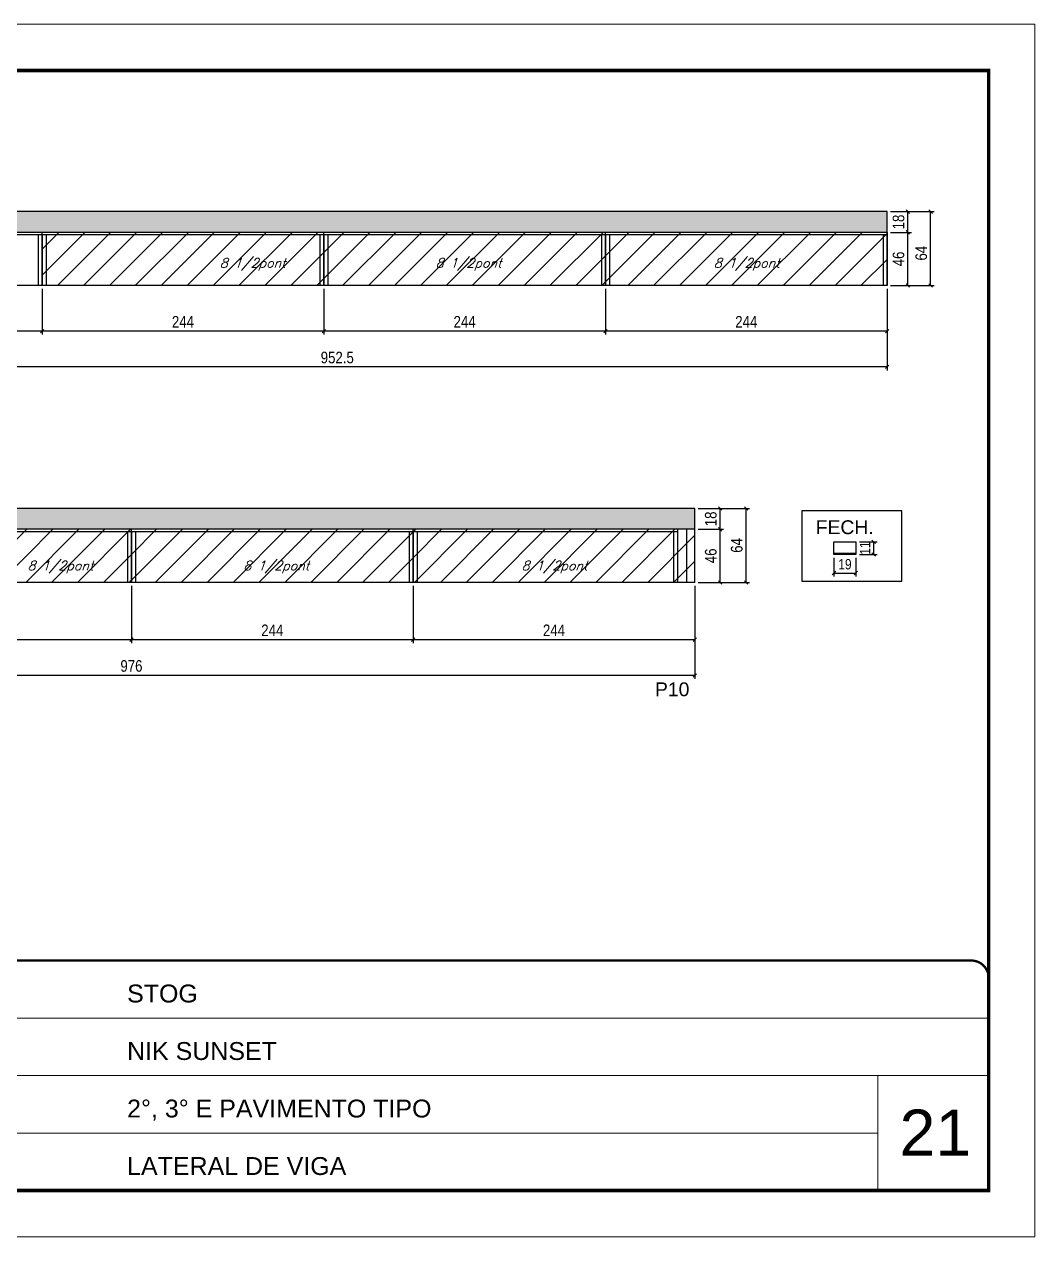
# Model space of a CAD drawing. Extents: x -10448 to -1189, y -11772 to 17235.
# Drawn here: x -9839 to -8963, y 10051 to 11101 of the extents above; entities that cross this region are included whole.
import ezdxf

# ---------------------------------------------------------------- set-up
doc = ezdxf.new("R2010")
doc.units = 0
doc.linetypes.add('CONTINUO', pattern=[0])
doc.linetypes.add('DASHED', pattern=[0.75, 0.5, -0.25])
for name, color, linetype in [('5', 5, 'Continuous'), ('COTA', 241, 'Continuous'), ('Painéis', 200, 'Continuous'), ('Reaproveitamento', 251, 'Continuous'), ('SARR_2.2x7', 40, 'Continuous'), ('SARR_3.5x7', 81, 'Continuous'), ('texto', 7, 'Continuous')]:
    doc.layers.add(name, color=color, linetype=linetype)
for name, color, linetype, lineweight in [('CARIMBO', 255, 'Continuous', 9), ('Folhas', 255, 'Continuous', 9), ('SARRAFO DE PRESSAO', 251, 'DASHED', 9)]:
    doc.layers.add(name, color=color, linetype=linetype, lineweight=lineweight)
doc.styles.add('ARIAL', font='arial.ttf')
doc.styles.add('COTA TECNICA', font='techl___.ttf', dxfattribs={"height": 10})
doc.styles.add('COTA TECNICA-50', font='techl___.ttf', dxfattribs={"height": 9})
doc.styles.add('Romans', font='romans.shx')
doc.styles.get("Standard").update_dxf_attribs({"font": 'arial.ttf'})
doc.dimstyles.new('COTA PAINEL-50', dxfattribs={"dimtxt": 9, "dimasz": 3, "dimexe": 3, "dimexo": 3, "dimgap": 3, "dimtad": 1, "dimdec": 1, "dimzin": 12, "dimdsep": 46, "dimtxsty": 'COTA TECNICA-50', "dimblk1": 'OBLIQUE', "dimblk2": 'OBLIQUE', "dimsah": 1, "dimcen": 0.9, "dimclrd": 4, "dimclre": 4, "dimclrt": 240, "dimadec": 1, "dimazin": 3, "dimtfac": 1, "dimtdec": 1, "dimtmove": 0, "dimatfit": 3, "dimfxl": 1, "dimtolj": 1, "dimtzin": 12, "dimarcsym": 0})
doc.dimstyles.new('PAINEL', dxfattribs={"dimtxt": 10, "dimasz": 3, "dimexe": 3, "dimexo": 3, "dimgap": 3, "dimtad": 1, "dimdec": 1, "dimzin": 12, "dimdsep": 46, "dimtxsty": 'COTA TECNICA', "dimblk1": 'OBLIQUE', "dimblk2": 'OBLIQUE', "dimsah": 1, "dimcen": 0.9, "dimclrd": 4, "dimclre": 4, "dimclrt": 240, "dimadec": 1, "dimazin": 3, "dimtfac": 1, "dimtdec": 1, "dimtmove": 0, "dimatfit": 3, "dimfxl": 1, "dimtolj": 1, "dimtzin": 12, "dimarcsym": 0})
pattern_1 = [(45, (-146003.818, -21893.775), (-11.2253202, 11.2253202), [])]
pattern_2 = [(45, (-145837.283, -21385.478), (-11.2253202, 11.2253202), [])]

# ---------------------------------------------------------------- blocks, each defined once
blk = doc.blocks.new('9999999999')
at = {"color": 30, "linetype": 'CONTINUO'}
for p, q in [((98564.6, 34379.6), (99584, 34379.6)), ((98564.6, 34329.8), (99488, 34329.8)), ((99584, 34329.8), (99488, 34329.8)), ((99488, 34329.8), (99488, 34230.2)), ((98564.6, 34280), (99488, 34280))]:
    blk.add_line(p, q, dxfattribs=at)
at = {"color": 30, "linetype": 'CONTINUO', "const_width": 2}
blk.add_lwpolyline([(99584, 34230.2), (99584, 34414.4, 0.414214), (99569, 34429.4), (98229, 34429.4, 0.414214), (98214, 34414.4), (98214, 34245.2, 0.414214), (98229, 34230.2), (99584, 34230.2)], format="xyb", dxfattribs=at)
at = {"layer": 'Folhas'}
blk.add_lwpolyline([(98139, 34190.2), (99624, 34190.2), (99624, 35240.2), (98139, 35240.2)], close=True, dxfattribs=at)
at = {"layer": 'Folhas', "color": 30, "const_width": 3}
blk.add_lwpolyline([(98214, 34230.2), (99584, 34230.2), (99584, 35200.2), (98214, 35200.2)], close=True, dxfattribs=at)
at = {"color": 7, "linetype": 'Continuous', "ltscale": 5, "style": 'ARIAL'}
for s, height, p in [('STOG', 15.48, (98837.7, 34393.1)), ('NIK SUNSET', 15.48, (98837.7, 34343.3)), ('2°, 3° E PAVIMENTO TIPO', 15.483, (98837.7, 34293.5)), ('LATERAL DE VIGA', 15.483, (98837.7, 34243.7))]:
    blk.add_text(s, height=height, dxfattribs=at).set_placement(p)
blk = doc.blocks.new('_Oblique')
at = {"color": 0, "linetype": 'ByBlock', "lineweight": -2}
blk.add_line((-0.5, -0.5), (0.5, 0.5), dxfattribs=at)
blk = doc.blocks.new('*D351')
at = {"layer": 'COTA', "color": 4, "linetype": 'ByBlock', "lineweight": -2, "transparency": 16777216}
for p, q in [((-9254.8, 10664), (-9232.8, 10664)), ((-9235.8, 10618), (-9235.8, 10664)), ((-9254.8, 10618), (-9232.8, 10618))]:
    blk.add_line(p, q, dxfattribs=at)
at = {"layer": 'Defpoints', "color": 0, "linetype": 'ByBlock', "transparency": 16777216}
for p in [(-9257.8, 10664), (-9235.8, 10664), (-9257.8, 10618)]:
    blk.add_point(p, dxfattribs=at)
at = {"layer": 'COTA', "color": 4, "linetype": 'ByBlock', "lineweight": -2, "transparency": 16777216, "xscale": 3, "yscale": 3, "zscale": 3}
for p, rotation in [((-9235.8, 10664), 90), ((-9235.8, 10618), 270)]:
    blk.add_blockref('_Oblique', p, dxfattribs=dict(at, rotation=rotation))
at = {"layer": 'COTA', "color": 240, "linetype": 'ByBlock', "transparency": 16777216, "insert": (-9243.9, 10641), "char_height": 10, "attachment_point": 5, "rotation": 90, "style": 'COTA TECNICA'}
blk.add_mtext('\\A1;46', dxfattribs=at)
blk = doc.blocks.new('*D352')
at = {"layer": 'COTA', "color": 4, "linetype": 'ByBlock', "lineweight": -2, "transparency": 16777216}
for p, q in [((-9254.8, 10682), (-9232.8, 10682)), ((-9235.8, 10664), (-9235.8, 10682)), ((-9254.8, 10664), (-9232.8, 10664))]:
    blk.add_line(p, q, dxfattribs=at)
at = {"layer": 'Defpoints', "color": 0, "linetype": 'ByBlock', "transparency": 16777216}
for p in [(-9257.8, 10682), (-9235.8, 10682), (-9257.8, 10664)]:
    blk.add_point(p, dxfattribs=at)
at = {"layer": 'COTA', "color": 4, "linetype": 'ByBlock', "lineweight": -2, "transparency": 16777216, "xscale": 3, "yscale": 3, "zscale": 3}
for p, rotation in [((-9235.8, 10682), 90), ((-9235.8, 10664), 270)]:
    blk.add_blockref('_Oblique', p, dxfattribs=dict(at, rotation=rotation))
at = {"layer": 'COTA', "color": 240, "linetype": 'ByBlock', "transparency": 16777216, "insert": (-9243.9, 10673), "char_height": 10, "attachment_point": 5, "rotation": 90, "style": 'COTA TECNICA'}
blk.add_mtext('\\A1;18', dxfattribs=at)
blk = doc.blocks.new('*D353')
at = {"layer": 'COTA', "color": 4, "linetype": 'ByBlock', "lineweight": -2, "transparency": 16777216}
for p, q in [((-9254.8, 10682), (-9210.3, 10682)), ((-9213.3, 10618), (-9213.3, 10682)), ((-9254.8, 10618), (-9210.3, 10618))]:
    blk.add_line(p, q, dxfattribs=at)
at = {"layer": 'Defpoints', "color": 0, "linetype": 'ByBlock', "transparency": 16777216}
for p in [(-9257.8, 10682), (-9213.3, 10682), (-9257.8, 10618)]:
    blk.add_point(p, dxfattribs=at)
at = {"layer": 'COTA', "color": 4, "linetype": 'ByBlock', "lineweight": -2, "transparency": 16777216, "xscale": 3, "yscale": 3, "zscale": 3}
for p, rotation in [((-9213.3, 10682), 90), ((-9213.3, 10618), 270)]:
    blk.add_blockref('_Oblique', p, dxfattribs=dict(at, rotation=rotation))
at = {"layer": 'COTA', "color": 240, "linetype": 'ByBlock', "transparency": 16777216, "insert": (-9221.4, 10650), "char_height": 10, "attachment_point": 5, "rotation": 90, "style": 'COTA TECNICA'}
blk.add_mtext('\\A1;64', dxfattribs=at)
blk = doc.blocks.new('*D354')
at = {"layer": 'COTA', "color": 4, "linetype": 'ByBlock', "lineweight": -2, "transparency": 16777216}
for p, q in [((-9501.8, 10615), (-9501.8, 10565.4)), ((-9257.8, 10615), (-9257.8, 10565.4)), ((-9257.8, 10568.4), (-9501.8, 10568.4))]:
    blk.add_line(p, q, dxfattribs=at)
at = {"layer": 'Defpoints', "color": 0, "linetype": 'ByBlock', "transparency": 16777216}
for p in [(-9501.8, 10618), (-9257.8, 10618), (-9501.8, 10568.4)]:
    blk.add_point(p, dxfattribs=at)
at = {"layer": 'COTA', "color": 4, "linetype": 'ByBlock', "lineweight": -2, "transparency": 16777216, "xscale": 3, "yscale": 3, "zscale": 3, "rotation": 180}
blk.add_blockref('_Oblique', (-9501.8, 10568.4), dxfattribs=at)
at = {"layer": 'COTA', "color": 4, "linetype": 'ByBlock', "lineweight": -2, "transparency": 16777216, "xscale": 3, "yscale": 3, "zscale": 3}
blk.add_blockref('_Oblique', (-9257.8, 10568.4), dxfattribs=at)
at = {"layer": 'COTA', "color": 240, "linetype": 'ByBlock', "transparency": 16777216, "insert": (-9379.8, 10576.5), "char_height": 10, "attachment_point": 5, "style": 'COTA TECNICA'}
blk.add_mtext('\\A1;244', dxfattribs=at)
blk = doc.blocks.new('*D355')
at = {"layer": 'COTA', "color": 4, "linetype": 'ByBlock', "lineweight": -2, "transparency": 16777216}
for p, q in [((-9745.8, 10615), (-9745.8, 10565.4)), ((-9501.8, 10615), (-9501.8, 10565.4)), ((-9501.8, 10568.4), (-9745.8, 10568.4))]:
    blk.add_line(p, q, dxfattribs=at)
at = {"layer": 'Defpoints', "color": 0, "linetype": 'ByBlock', "transparency": 16777216}
for p in [(-9745.8, 10618), (-9501.8, 10618), (-9745.8, 10568.4)]:
    blk.add_point(p, dxfattribs=at)
at = {"layer": 'COTA', "color": 4, "linetype": 'ByBlock', "lineweight": -2, "transparency": 16777216, "xscale": 3, "yscale": 3, "zscale": 3, "rotation": 180}
blk.add_blockref('_Oblique', (-9745.8, 10568.4), dxfattribs=at)
at = {"layer": 'COTA', "color": 4, "linetype": 'ByBlock', "lineweight": -2, "transparency": 16777216, "xscale": 3, "yscale": 3, "zscale": 3}
blk.add_blockref('_Oblique', (-9501.8, 10568.4), dxfattribs=at)
at = {"layer": 'COTA', "color": 240, "linetype": 'ByBlock', "transparency": 16777216, "insert": (-9623.8, 10576.5), "char_height": 10, "attachment_point": 5, "style": 'COTA TECNICA'}
blk.add_mtext('\\A1;244', dxfattribs=at)
blk = doc.blocks.new('*D389')
at = {"layer": 'COTA', "color": 4, "linetype": 'ByBlock', "lineweight": -2, "transparency": 16777216}
for p, q in [((-10233.8, 10615), (-10233.8, 10534.4)), ((-9257.8, 10615), (-9257.8, 10534.4)), ((-9257.8, 10537.4), (-10233.8, 10537.4))]:
    blk.add_line(p, q, dxfattribs=at)
at = {"layer": 'Defpoints', "color": 0, "linetype": 'ByBlock', "transparency": 16777216}
for p in [(-10233.8, 10618), (-9257.8, 10618), (-10233.8, 10537.4)]:
    blk.add_point(p, dxfattribs=at)
at = {"layer": 'COTA', "color": 4, "linetype": 'ByBlock', "lineweight": -2, "transparency": 16777216, "xscale": 3, "yscale": 3, "zscale": 3, "rotation": 180}
blk.add_blockref('_Oblique', (-10233.8, 10537.4), dxfattribs=at)
at = {"layer": 'COTA', "color": 4, "linetype": 'ByBlock', "lineweight": -2, "transparency": 16777216, "xscale": 3, "yscale": 3, "zscale": 3}
blk.add_blockref('_Oblique', (-9257.8, 10537.4), dxfattribs=at)
at = {"layer": 'COTA', "color": 240, "linetype": 'ByBlock', "transparency": 16777216, "insert": (-9745.8, 10545.6), "char_height": 10, "attachment_point": 5, "style": 'COTA TECNICA'}
blk.add_mtext('\\A1;976', dxfattribs=at)
blk = doc.blocks.new('*D1468')
at = {"layer": 'COTA', "color": 4, "linetype": 'ByBlock', "lineweight": -2, "transparency": 16777216}
for p, q in [((-9989.8, 10615), (-9989.8, 10565.4)), ((-9745.8, 10615), (-9745.8, 10565.4)), ((-9745.8, 10568.4), (-9989.8, 10568.4))]:
    blk.add_line(p, q, dxfattribs=at)
at = {"layer": 'Defpoints', "color": 0, "linetype": 'ByBlock', "transparency": 16777216}
for p in [(-9989.8, 10618), (-9745.8, 10618), (-9989.8, 10568.4)]:
    blk.add_point(p, dxfattribs=at)
at = {"layer": 'COTA', "color": 4, "linetype": 'ByBlock', "lineweight": -2, "transparency": 16777216, "xscale": 3, "yscale": 3, "zscale": 3, "rotation": 180}
blk.add_blockref('_Oblique', (-9989.8, 10568.4), dxfattribs=at)
at = {"layer": 'COTA', "color": 4, "linetype": 'ByBlock', "lineweight": -2, "transparency": 16777216, "xscale": 3, "yscale": 3, "zscale": 3}
blk.add_blockref('_Oblique', (-9745.8, 10568.4), dxfattribs=at)
at = {"layer": 'COTA', "color": 240, "linetype": 'ByBlock', "transparency": 16777216, "insert": (-9867.8, 10576.5), "char_height": 10, "attachment_point": 5, "style": 'COTA TECNICA'}
blk.add_mtext('\\A1;244', dxfattribs=at)
blk = doc.blocks.new('*D391')
at = {"layer": 'COTA', "color": 4, "linetype": 'ByBlock', "lineweight": -2, "transparency": 16777216}
for p, q in [((-9088.2, 10921.1), (-9070.2, 10921.1)), ((-9073.2, 10875.1), (-9073.2, 10921.1)), ((-9088.2, 10875.1), (-9070.2, 10875.1))]:
    blk.add_line(p, q, dxfattribs=at)
at = {"layer": 'Defpoints', "color": 0, "linetype": 'ByBlock', "transparency": 16777216}
for p in [(-9091.2, 10921.1), (-9073.2, 10921.1), (-9091.2, 10875.1)]:
    blk.add_point(p, dxfattribs=at)
at = {"layer": 'COTA', "color": 4, "linetype": 'ByBlock', "lineweight": -2, "transparency": 16777216, "xscale": 3, "yscale": 3, "zscale": 3}
for p, rotation in [((-9073.2, 10921.1), 90), ((-9073.2, 10875.1), 270)]:
    blk.add_blockref('_Oblique', p, dxfattribs=dict(at, rotation=rotation))
at = {"layer": 'COTA', "color": 240, "linetype": 'ByBlock', "transparency": 16777216, "insert": (-9081.3, 10898.1), "char_height": 10, "attachment_point": 5, "rotation": 90, "style": 'COTA TECNICA'}
blk.add_mtext('\\A1;46', dxfattribs=at)
blk = doc.blocks.new('*D392')
at = {"layer": 'COTA', "color": 4, "linetype": 'ByBlock', "lineweight": -2, "transparency": 16777216}
for p, q in [((-9088.2, 10939.1), (-9070.2, 10939.1)), ((-9073.2, 10921.1), (-9073.2, 10939.1)), ((-9088.2, 10921.1), (-9070.2, 10921.1))]:
    blk.add_line(p, q, dxfattribs=at)
at = {"layer": 'Defpoints', "color": 0, "linetype": 'ByBlock', "transparency": 16777216}
for p in [(-9091.2, 10939.1), (-9073.2, 10939.1), (-9091.2, 10921.1)]:
    blk.add_point(p, dxfattribs=at)
at = {"layer": 'COTA', "color": 4, "linetype": 'ByBlock', "lineweight": -2, "transparency": 16777216, "xscale": 3, "yscale": 3, "zscale": 3}
for p, rotation in [((-9073.2, 10939.1), 90), ((-9073.2, 10921.1), 270)]:
    blk.add_blockref('_Oblique', p, dxfattribs=dict(at, rotation=rotation))
at = {"layer": 'COTA', "color": 240, "linetype": 'ByBlock', "transparency": 16777216, "insert": (-9081.3, 10930.1), "char_height": 10, "attachment_point": 5, "rotation": 90, "style": 'COTA TECNICA'}
blk.add_mtext('\\A1;18', dxfattribs=at)
blk = doc.blocks.new('*D393')
at = {"layer": 'COTA', "color": 4, "linetype": 'ByBlock', "lineweight": -2, "transparency": 16777216}
for p, q in [((-9088.2, 10939.1), (-9050.5, 10939.1)), ((-9053.5, 10875.1), (-9053.5, 10939.1)), ((-9088.2, 10875.1), (-9050.5, 10875.1))]:
    blk.add_line(p, q, dxfattribs=at)
at = {"layer": 'Defpoints', "color": 0, "linetype": 'ByBlock', "transparency": 16777216}
for p in [(-9091.2, 10939.1), (-9053.5, 10939.1), (-9091.2, 10875.1)]:
    blk.add_point(p, dxfattribs=at)
at = {"layer": 'COTA', "color": 4, "linetype": 'ByBlock', "lineweight": -2, "transparency": 16777216, "xscale": 3, "yscale": 3, "zscale": 3}
for p, rotation in [((-9053.5, 10939.1), 90), ((-9053.5, 10875.1), 270)]:
    blk.add_blockref('_Oblique', p, dxfattribs=dict(at, rotation=rotation))
at = {"layer": 'COTA', "color": 240, "linetype": 'ByBlock', "transparency": 16777216, "insert": (-9061.6, 10903.1), "char_height": 10, "attachment_point": 5, "rotation": 90, "style": 'COTA TECNICA'}
blk.add_mtext('\\A1;64', dxfattribs=at)
blk = doc.blocks.new('*D394')
at = {"layer": 'COTA', "color": 4, "linetype": 'ByBlock', "lineweight": -2, "transparency": 16777216}
for p, q in [((-9335.2, 10872.1), (-9335.2, 10832.6)), ((-9091.2, 10872.1), (-9091.2, 10832.6)), ((-9091.2, 10835.6), (-9335.2, 10835.6))]:
    blk.add_line(p, q, dxfattribs=at)
at = {"layer": 'Defpoints', "color": 0, "linetype": 'ByBlock', "transparency": 16777216}
for p in [(-9335.2, 10875.1), (-9091.2, 10875.1), (-9335.2, 10835.6)]:
    blk.add_point(p, dxfattribs=at)
at = {"layer": 'COTA', "color": 4, "linetype": 'ByBlock', "lineweight": -2, "transparency": 16777216, "xscale": 3, "yscale": 3, "zscale": 3, "rotation": 180}
blk.add_blockref('_Oblique', (-9335.2, 10835.6), dxfattribs=at)
at = {"layer": 'COTA', "color": 4, "linetype": 'ByBlock', "lineweight": -2, "transparency": 16777216, "xscale": 3, "yscale": 3, "zscale": 3}
blk.add_blockref('_Oblique', (-9091.2, 10835.6), dxfattribs=at)
at = {"layer": 'COTA', "color": 240, "linetype": 'ByBlock', "transparency": 16777216, "insert": (-9213.2, 10843.7), "char_height": 10, "attachment_point": 5, "style": 'COTA TECNICA'}
blk.add_mtext('\\A1;244', dxfattribs=at)
blk = doc.blocks.new('*D395')
at = {"layer": 'COTA', "color": 4, "linetype": 'ByBlock', "lineweight": -2, "transparency": 16777216}
for p, q in [((-9579.2, 10872.1), (-9579.2, 10832.6)), ((-9335.2, 10872.1), (-9335.2, 10832.6)), ((-9335.2, 10835.6), (-9579.2, 10835.6))]:
    blk.add_line(p, q, dxfattribs=at)
at = {"layer": 'Defpoints', "color": 0, "linetype": 'ByBlock', "transparency": 16777216}
for p in [(-9579.2, 10875.1), (-9335.2, 10875.1), (-9579.2, 10835.6)]:
    blk.add_point(p, dxfattribs=at)
at = {"layer": 'COTA', "color": 4, "linetype": 'ByBlock', "lineweight": -2, "transparency": 16777216, "xscale": 3, "yscale": 3, "zscale": 3, "rotation": 180}
blk.add_blockref('_Oblique', (-9579.2, 10835.6), dxfattribs=at)
at = {"layer": 'COTA', "color": 4, "linetype": 'ByBlock', "lineweight": -2, "transparency": 16777216, "xscale": 3, "yscale": 3, "zscale": 3}
blk.add_blockref('_Oblique', (-9335.2, 10835.6), dxfattribs=at)
at = {"layer": 'COTA', "color": 240, "linetype": 'ByBlock', "transparency": 16777216, "insert": (-9457.2, 10843.7), "char_height": 10, "attachment_point": 5, "style": 'COTA TECNICA'}
blk.add_mtext('\\A1;244', dxfattribs=at)
blk = doc.blocks.new('*D396')
at = {"layer": 'COTA', "color": 4, "linetype": 'ByBlock', "lineweight": -2, "transparency": 16777216}
for p, q in [((-10043.7, 10876.1), (-10043.7, 10801.6)), ((-9091.2, 10872.1), (-9091.2, 10801.6)), ((-9091.2, 10804.6), (-10043.7, 10804.6))]:
    blk.add_line(p, q, dxfattribs=at)
at = {"layer": 'Defpoints', "color": 0, "linetype": 'ByBlock', "transparency": 16777216}
for p in [(-10043.7, 10879.1), (-9091.2, 10875.1), (-10043.7, 10804.6)]:
    blk.add_point(p, dxfattribs=at)
at = {"layer": 'COTA', "color": 4, "linetype": 'ByBlock', "lineweight": -2, "transparency": 16777216, "xscale": 3, "yscale": 3, "zscale": 3, "rotation": 180}
blk.add_blockref('_Oblique', (-10043.7, 10804.6), dxfattribs=at)
at = {"layer": 'COTA', "color": 4, "linetype": 'ByBlock', "lineweight": -2, "transparency": 16777216, "xscale": 3, "yscale": 3, "zscale": 3}
blk.add_blockref('_Oblique', (-9091.2, 10804.6), dxfattribs=at)
at = {"layer": 'COTA', "color": 240, "linetype": 'ByBlock', "transparency": 16777216, "insert": (-9567.5, 10812.7), "char_height": 10, "attachment_point": 5, "style": 'COTA TECNICA'}
blk.add_mtext('\\A1;952.5', dxfattribs=at)
blk = doc.blocks.new('*D1469')
at = {"layer": 'COTA', "color": 4, "linetype": 'ByBlock', "lineweight": -2, "transparency": 16777216}
for p, q in [((-9823.2, 10872.1), (-9823.2, 10832.6)), ((-9579.2, 10872.1), (-9579.2, 10832.6)), ((-9579.2, 10835.6), (-9823.2, 10835.6))]:
    blk.add_line(p, q, dxfattribs=at)
at = {"layer": 'Defpoints', "color": 0, "linetype": 'ByBlock', "transparency": 16777216}
for p in [(-9823.2, 10875.1), (-9579.2, 10875.1), (-9823.2, 10835.6)]:
    blk.add_point(p, dxfattribs=at)
at = {"layer": 'COTA', "color": 4, "linetype": 'ByBlock', "lineweight": -2, "transparency": 16777216, "xscale": 3, "yscale": 3, "zscale": 3, "rotation": 180}
blk.add_blockref('_Oblique', (-9823.2, 10835.6), dxfattribs=at)
at = {"layer": 'COTA', "color": 4, "linetype": 'ByBlock', "lineweight": -2, "transparency": 16777216, "xscale": 3, "yscale": 3, "zscale": 3}
blk.add_blockref('_Oblique', (-9579.2, 10835.6), dxfattribs=at)
at = {"layer": 'COTA', "color": 240, "linetype": 'ByBlock', "transparency": 16777216, "insert": (-9701.2, 10843.7), "char_height": 10, "attachment_point": 5, "style": 'COTA TECNICA'}
blk.add_mtext('\\A1;244', dxfattribs=at)
blk = doc.blocks.new('*D1472')
at = {"layer": 'COTA', "color": 4, "linetype": 'ByBlock', "lineweight": -2, "transparency": 16777216}
for p, q in [((-10043.7, 10876.1), (-10043.7, 10832.6)), ((-9823.2, 10872.1), (-9823.2, 10832.6)), ((-9823.2, 10835.6), (-10043.7, 10835.6))]:
    blk.add_line(p, q, dxfattribs=at)
at = {"layer": 'Defpoints', "color": 0, "linetype": 'ByBlock', "transparency": 16777216}
for p in [(-10043.7, 10879.1), (-9823.2, 10875.1), (-10043.7, 10835.6)]:
    blk.add_point(p, dxfattribs=at)
at = {"layer": 'COTA', "color": 4, "linetype": 'ByBlock', "lineweight": -2, "transparency": 16777216, "xscale": 3, "yscale": 3, "zscale": 3, "rotation": 180}
blk.add_blockref('_Oblique', (-10043.7, 10835.6), dxfattribs=at)
at = {"layer": 'COTA', "color": 4, "linetype": 'ByBlock', "lineweight": -2, "transparency": 16777216, "xscale": 3, "yscale": 3, "zscale": 3}
blk.add_blockref('_Oblique', (-9823.2, 10835.6), dxfattribs=at)
at = {"layer": 'COTA', "color": 240, "linetype": 'ByBlock', "transparency": 16777216, "insert": (-9933.5, 10843.2), "char_height": 9, "attachment_point": 5, "style": 'COTA TECNICA-50'}
blk.add_mtext('\\A1;220.5', dxfattribs=at)
blk = doc.blocks.new('*D382')
at = {"layer": 'COTA', "color": 4, "linetype": 'ByBlock', "lineweight": -2, "transparency": 16777216}
for p, q in [((-9137.2, 10639.2), (-9137.2, 10623.1)), ((-9118.2, 10639.2), (-9118.2, 10623.1)), ((-9137.2, 10626.1), (-9118.2, 10626.1))]:
    blk.add_line(p, q, dxfattribs=at)
at = {"layer": 'Defpoints', "color": 0, "linetype": 'ByBlock', "transparency": 16777216}
for p in [(-9137.2, 10642.2), (-9118.2, 10642.2), (-9118.2, 10626.1)]:
    blk.add_point(p, dxfattribs=at)
at = {"layer": 'COTA', "color": 4, "linetype": 'ByBlock', "lineweight": -2, "transparency": 16777216, "xscale": 3, "yscale": 3, "zscale": 3, "rotation": 180}
blk.add_blockref('_Oblique', (-9137.2, 10626.1), dxfattribs=at)
at = {"layer": 'COTA', "color": 4, "linetype": 'ByBlock', "lineweight": -2, "transparency": 16777216, "xscale": 3, "yscale": 3, "zscale": 3}
blk.add_blockref('_Oblique', (-9118.2, 10626.1), dxfattribs=at)
at = {"layer": 'COTA', "color": 240, "linetype": 'ByBlock', "transparency": 16777216, "insert": (-9127.7, 10633.7), "char_height": 9, "attachment_point": 5, "style": 'COTA TECNICA-50'}
blk.add_mtext('\\A1;19', dxfattribs=at)
blk = doc.blocks.new('*D383')
at = {"layer": 'COTA', "color": 4, "linetype": 'ByBlock', "lineweight": -2, "transparency": 16777216}
for p, q in [((-9115.2, 10653.2), (-9099.8, 10653.2)), ((-9102.8, 10642.2), (-9102.8, 10653.2)), ((-9115.2, 10642.2), (-9099.8, 10642.2))]:
    blk.add_line(p, q, dxfattribs=at)
at = {"layer": 'Defpoints', "color": 0, "linetype": 'ByBlock', "transparency": 16777216}
for p in [(-9118.2, 10653.2), (-9102.8, 10653.2), (-9118.2, 10642.2)]:
    blk.add_point(p, dxfattribs=at)
at = {"layer": 'COTA', "color": 4, "linetype": 'ByBlock', "lineweight": -2, "transparency": 16777216, "xscale": 3, "yscale": 3, "zscale": 3}
for p, rotation in [((-9102.8, 10653.2), 90), ((-9102.8, 10642.2), 270)]:
    blk.add_blockref('_Oblique', p, dxfattribs=dict(at, rotation=rotation))
at = {"layer": 'COTA', "color": 240, "linetype": 'ByBlock', "transparency": 16777216, "insert": (-9110.3, 10647.7), "char_height": 9, "attachment_point": 5, "rotation": 90, "style": 'COTA TECNICA-50'}
blk.add_mtext('\\A1;11', dxfattribs=at)

msp = doc.modelspace()

# ---------------------------------------------------------------- hatches: boundary and pattern name
at = {"layer": 'COTA', "linetype": 'ByBlock'}
h = msp.add_hatch(dxfattribs=at)
h.set_pattern_fill('AR-CONC', color=256, scale=0.03)
h.set_pattern_definition([(50, (-145837.2827, -21385.4775), (5.46554007, -0.47817257), [0.5715, -6.2865]), (355, (-145837.2827, -21385.4775), (-1.05730264, 5.73170536), [0.4572, -5.02921753]), (100.4514447, (-145836.827, -21385.5174), (4.40823741, 5.25353256), [0.48570026, -5.34270734]), (46.1842, (-145837.283, -21383.9535), (8.13237123, -1.26126984), [0.85725, -9.42975]), (96.6355576, (-145836.605, -21384.059), (7.122124, 7.42278374), [0.7285507, -8.01406824]), (351.184151, (-145837.283, -21383.9535), (7.122124, 7.42278374), [0.685799, -7.54379196]), (21, (-145836.5207, -21384.3345), (4.54843174, -3.06795595), [0.5715, -6.2865]), (326, (-145836.5207, -21384.3345), (1.85406085, 5.52563898), [0.4572, -5.0292]), (71.451445, (-145836.1417, -21384.59), (6.40249258, 2.45768307), [0.48570026, -5.34269813]), (37.5, (-145837.2827, -21385.4775), (0.092658098, 2.536651166), [0, -4.96824, 0, -5.1054, 0, -5.04825]), (7.5, (-145837.2827, -21385.4775), (2.004589875, 3.005417245), [0, -2.91084, 0, -4.85394, 0, -1.92405]), (327.5, (-145838.982, -21385.4775), (4.067717855, -0.17186232), [0, -1.905, 0, -5.9436, 0, -7.8867]), (317.5, (-145839.744, -21385.4775), (4.44387544, 0.76279473), [0, -2.4765, 0, -3.94716, 0, -5.6007])])
h.paths.add_polyline_path([(-9955.78, 10939.1), (-10070.78, 10939.1), (-10070.78, 10934.1), (-10233.78, 10934.1), (-10233.78, 10922.1), (-10070.78, 10922.1), (-10070.78, 10879.1), (-10043.74, 10879.1), (-10043.74, 10921.1), (-9091.24, 10921.1), (-9091.24, 10939.1)])
h = msp.add_hatch(dxfattribs=at)
h.set_pattern_fill('AR-CONC', color=256, scale=0.03)
h.set_pattern_definition([(50, (-146003.818, -21893.775), (5.46554007, -0.47817257), [0.5715, -6.2865]), (355, (-146003.818, -21893.775), (-1.05730264, 5.73170536), [0.4572, -5.02921753]), (100.4514447, (-146003.3623, -21893.815), (4.40823741, 5.25353256), [0.48570026, -5.34270734]), (46.1842, (-146003.818, -21892.251), (8.13237123, -1.26126984), [0.85725, -9.42975]), (96.6355576, (-146003.14, -21892.356), (7.122124, 7.42278374), [0.7285507, -8.01406824]), (351.184151, (-146003.818, -21892.251), (7.122124, 7.42278374), [0.685799, -7.54379196]), (21, (-146003.056, -21892.632), (4.54843174, -3.06795595), [0.5715, -6.2865]), (326, (-146003.056, -21892.632), (1.85406085, 5.52563898), [0.4572, -5.0292]), (71.451445, (-146002.677, -21892.8877), (6.40249258, 2.45768307), [0.48570026, -5.34269813]), (37.5, (-146003.8178, -21893.775), (0.092658098, 2.536651166), [0, -4.96824, 0, -5.1054, 0, -5.04825]), (7.5, (-146003.8178, -21893.775), (2.004589875, 3.005417245), [0, -2.91084, 0, -4.85394, 0, -1.92405]), (327.5, (-146005.517, -21893.775), (4.067717855, -0.17186232), [0, -1.905, 0, -5.9436, 0, -7.8867]), (317.5, (-146006.279, -21893.775), (4.44387544, 0.76279473), [0, -2.4765, 0, -3.94716, 0, -5.6007])])
h.paths.add_polyline_path([(-10233.78, 10682.02), (-10233.78, 10664.02), (-9257.78, 10664.02), (-9257.78, 10682.02)])
at = {"layer": 'Reaproveitamento', "linetype": 'ByBlock'}
h = msp.add_hatch(dxfattribs=at)
h.set_pattern_fill('ANSI31', color=256, scale=5)
h.set_pattern_definition(pattern_2)
h.paths.add_polyline_path([(-9579.24, 10921.1), (-9823.24, 10921.1), (-9823.24, 10875.1), (-9579.24, 10875.1)])
h = msp.add_hatch(dxfattribs=at)
h.set_pattern_fill('ANSI31', color=256, scale=5)
h.set_pattern_definition(pattern_2)
h.paths.add_polyline_path([(-9579.24, 10921.1), (-9579.24, 10875.1), (-9335.24, 10875.1), (-9335.24, 10921.1)])
h = msp.add_hatch(dxfattribs=at)
h.set_pattern_fill('ANSI31', color=256, scale=5)
h.set_pattern_definition(pattern_2)
h.paths.add_polyline_path([(-9335.24, 10875.1), (-9091.24, 10875.1), (-9091.24, 10921.1), (-9335.24, 10921.1)])
h = msp.add_hatch(dxfattribs=at)
h.set_pattern_fill('ANSI31', color=256, scale=5)
h.set_pattern_definition(pattern_1)
h.paths.add_polyline_path([(-9989.78, 10664.02), (-9989.78, 10618.02), (-9745.78, 10618.02), (-9745.78, 10664.02)])
h = msp.add_hatch(dxfattribs=at)
h.set_pattern_fill('ANSI31', color=256, scale=5)
h.set_pattern_definition(pattern_1)
h.paths.add_polyline_path([(-9745.78, 10664.02), (-9745.78, 10618.02), (-9501.78, 10618.02), (-9501.78, 10664.02)])
h = msp.add_hatch(dxfattribs=at)
h.set_pattern_fill('ANSI31', color=256, scale=5)
h.set_pattern_definition(pattern_1)
h.paths.add_polyline_path([(-9501.78, 10664.02), (-9501.78, 10618.02), (-9257.78, 10618.02), (-9257.78, 10664.02)])

# ---------------------------------------------------------------- linework, layer by layer
at = {"linetype": 'ByBlock'}
msp.add_lwpolyline([(-9078.49, 10679.88), (-9164.99, 10679.88), (-9164.99, 10619.09), (-9078.49, 10619.09)], close=True, dxfattribs=at)
at = {"layer": 'COTA', "linetype": 'ByBlock'}
for p, q in [((-9091.24, 10939.1), (-9955.78, 10939.1)), ((-9091.24, 10921.1), (-9091.24, 10939.1)), ((-9257.78, 10682.02), (-10233.78, 10682.02)), ((-9257.78, 10664.02), (-9257.78, 10682.02))]:
    msp.add_line(p, q, dxfattribs=at)
at = {"layer": 'Painéis', "linetype": 'ByBlock'}
for p, q in [((-9091.24, 10921.1), (-10043.74, 10921.1)), ((-9823.24, 10875.1), (-9823.24, 10921.1)), ((-9579.24, 10875.1), (-9579.24, 10921.1)), ((-9335.24, 10875.1), (-9335.24, 10921.1)), ((-9091.24, 10875.1), (-9091.24, 10921.1)), ((-9091.24, 10875.1), (-10043.74, 10875.1)), ((-9257.78, 10664.02), (-10233.78, 10664.02)), ((-9745.78, 10618.02), (-9745.78, 10664.02)), ((-9501.78, 10618.02), (-9501.78, 10664.02)), ((-9257.78, 10618.02), (-9257.78, 10664.02)), ((-9137.22, 10642.2), (-9137.22, 10653.2)), ((-9137.22, 10653.2), (-9118.22, 10653.2)), ((-9118.22, 10653.2), (-9118.22, 10642.2)), ((-9118.22, 10642.2), (-9137.22, 10642.2)), ((-9257.78, 10618.02), (-10233.78, 10618.02))]:
    msp.add_line(p, q, dxfattribs=at)
at = {"layer": 'SARR_2.2x7', "linetype": 'Continuous'}
for p, q in [((-9823.24, 10918.9), (-9945.24, 10918.9)), ((-9579.24, 10918.9), (-9823.24, 10918.9)), ((-9335.24, 10918.9), (-9579.24, 10918.9)), ((-9091.24, 10918.9), (-9335.24, 10918.9)), ((-9745.78, 10661.82), (-9989.78, 10661.82)), ((-9501.78, 10661.82), (-9745.78, 10661.82)), ((-9272.78, 10661.82), (-9501.78, 10661.82)), ((-9264.78, 10618.02), (-9264.78, 10664.02)), ((-9137.22, 10643.2), (-9118.22, 10643.2))]:
    msp.add_line(p, q, dxfattribs=at)
at = {"layer": 'SARR_3.5x7'}
for p, q in [((-9091.24, 10921.1), (-9091.24, 10875.1)), ((-9826.74, 10918.9), (-9826.74, 10875.1)), ((-9823.24, 10918.9), (-9823.24, 10875.1)), ((-9819.74, 10918.9), (-9819.74, 10875.1)), ((-9582.74, 10918.9), (-9582.74, 10875.1)), ((-9579.24, 10918.9), (-9579.24, 10875.1)), ((-9575.74, 10918.9), (-9575.74, 10875.1)), ((-9338.74, 10918.9), (-9338.74, 10875.1)), ((-9335.24, 10918.9), (-9335.24, 10875.1)), ((-9331.74, 10918.9), (-9331.74, 10875.1)), ((-9094.74, 10918.9), (-9094.74, 10875.1)), ((-9823.24, 10875.1), (-9826.74, 10875.1)), ((-9819.74, 10875.1), (-9823.24, 10875.1)), ((-9579.24, 10875.1), (-9582.74, 10875.1)), ((-9575.74, 10875.1), (-9579.24, 10875.1)), ((-9335.24, 10875.1), (-9338.74, 10875.1)), ((-9331.74, 10875.1), (-9335.24, 10875.1)), ((-9091.24, 10875.1), (-9094.74, 10875.1)), ((-9749.28, 10661.82), (-9749.28, 10618.02)), ((-9745.78, 10661.82), (-9745.78, 10618.02)), ((-9742.28, 10661.82), (-9742.28, 10618.02)), ((-9505.28, 10661.82), (-9505.28, 10618.02)), ((-9501.78, 10661.82), (-9501.78, 10618.02)), ((-9498.28, 10661.82), (-9498.28, 10618.02)), ((-9276.28, 10661.82), (-9276.28, 10618.02)), ((-9272.78, 10664.02), (-9272.78, 10618.02)), ((-9745.78, 10618.02), (-9749.28, 10618.02)), ((-9742.28, 10618.02), (-9745.78, 10618.02)), ((-9501.78, 10618.02), (-9505.28, 10618.02)), ((-9498.28, 10618.02), (-9501.78, 10618.02)), ((-9272.78, 10618.02), (-9276.28, 10618.02))]:
    msp.add_line(p, q, dxfattribs=at)

# ---------------------------------------------------------------- block references
at = {"layer": 'SARRAFO DE PRESSAO', "color": 6, "linetype": 'ByBlock'}
msp.add_blockref('9999999999', (-108587.26, -24138.85), dxfattribs=at)

# ---------------------------------------------------------------- texts
at = {"layer": '5', "color": 7, "linetype": 'Continuous'}
msp.add_text('FECH.', height=12, rotation=0.00004, dxfattribs=at).set_placement((-9153.05, 10659.79))
at = {"layer": '5', "linetype": 'Continuous'}
msp.add_text('P10', height=12, rotation=359.99996, dxfattribs=at).set_placement((-9292.28, 10519.44))
at = {"layer": 'CARIMBO', "style": 'ARIAL'}
msp.add_text('21', height=40, dxfattribs=at).set_placement((-9080.42, 10121.5))
at = {"layer": 'texto', "color": 2, "char_height": 8, "attachment_point": 5, "style": 'Romans'}
for insert in [(-9640.74, 10893.32), (-9453.74, 10893.32), (-9212.74, 10893.32), (-9807.28, 10631.24), (-9620.28, 10631.24), (-9379.28, 10631.24)]:
    msp.add_mtext('{\\Q19;\\C256;8 1/2pont}', dxfattribs=dict(at, insert=insert))

# ---------------------------------------------------------------- dimensions: what is measured, and where the dimension line sits
at = {"layer": 'COTA', "linetype": 'ByBlock'}
for base, p1, p2, angle, dimstyle, picture, middle in [((-9073.22, 10939.1), (-9091.24, 10921.1), (-9091.24, 10939.1), 90, 'PAINEL', '*D392', (-9081.32, 10930.1)), ((-9073.22, 10921.1), (-9091.24, 10875.1), (-9091.24, 10921.1), 90, 'PAINEL', '*D391', (-9081.33, 10898.1)), ((-10043.74, 10804.6), (-9091.24, 10875.1), (-10043.74, 10879.1), 180, 'PAINEL', '*D396', (-9567.49, 10812.74)), ((-10043.74, 10835.6), (-9823.24, 10875.1), (-10043.74, 10879.1), 180, 'COTA PAINEL-50', '*D1472', (-9933.49, 10843.2)), ((-9823.24, 10835.6), (-9579.24, 10875.1), (-9823.24, 10875.1), 180, 'PAINEL', '*D1469', (-9701.24, 10843.67)), ((-9335.24, 10835.6), (-9091.24, 10875.1), (-9335.24, 10875.1), 180, 'PAINEL', '*D394', (-9213.24, 10843.67)), ((-9235.78, 10682.02), (-9257.78, 10664.02), (-9257.78, 10682.02), 90, 'PAINEL', '*D352', (-9243.87, 10673.02)), ((-9213.28, 10682.02), (-9257.78, 10618.02), (-9257.78, 10682.02), 90, 'PAINEL', '*D353', (-9221.38, 10650.02)), ((-9235.78, 10664.02), (-9257.78, 10618.02), (-9257.78, 10664.02), 90, 'PAINEL', '*D351', (-9243.88, 10641.02)), ((-9102.78, 10653.2), (-9118.22, 10642.2), (-9118.22, 10653.2), 90, 'COTA PAINEL-50', '*D383', (-9110.34, 10647.7)), ((-9118.22, 10626.13), (-9137.22, 10642.2), (-9118.22, 10642.2), 180, 'COTA PAINEL-50', '*D382', (-9127.72, 10633.71)), ((-10233.78, 10537.45), (-9257.78, 10618.02), (-10233.78, 10618.02), 180, 'PAINEL', '*D389', (-9745.78, 10545.58)), ((-9989.78, 10568.44), (-9745.78, 10618.02), (-9989.78, 10618.02), 180, 'PAINEL', '*D1468', (-9867.78, 10576.51)), ((-9501.78, 10568.44), (-9257.78, 10618.02), (-9501.78, 10618.02), 180, 'PAINEL', '*D354', (-9379.78, 10576.51))]:
    dim = msp.add_linear_dim(base=base, p1=p1, p2=p2, angle=angle, dimstyle=dimstyle, dxfattribs=at)
    dim.commit()
    dim.dimension.update_dxf_attribs({"geometry": picture, "text_midpoint": middle})
dim = msp.add_linear_dim(base=(-9053.51, 10939.1), p1=(-9091.24, 10875.1), p2=(-9091.24, 10939.1), angle=90, dimstyle='PAINEL', dxfattribs=at)
dim.commit()
dim.dimension.update_dxf_attribs({"geometry": '*D393', "text_midpoint": (-9053.51, 10903.1), "dimtype": 160})
for base, p1, p2, picture, middle in [((-9579.24, 10835.6), (-9335.24, 10875.1), (-9579.24, 10875.1), '*D395', (-9457.24, 10843.67)), ((-9745.78, 10568.44), (-9501.78, 10618.02), (-9745.78, 10618.02), '*D355', (-9623.78, 10576.51))]:
    dim = msp.add_linear_dim(base=base, p1=p1, p2=p2, angle=180, dimstyle='PAINEL', override={"dimtmove": 1}, dxfattribs=at)
    dim.commit()
    dim.dimension.update_dxf_attribs({"geometry": picture, "text_midpoint": middle})

doc.saveas('drawing.dxf')
